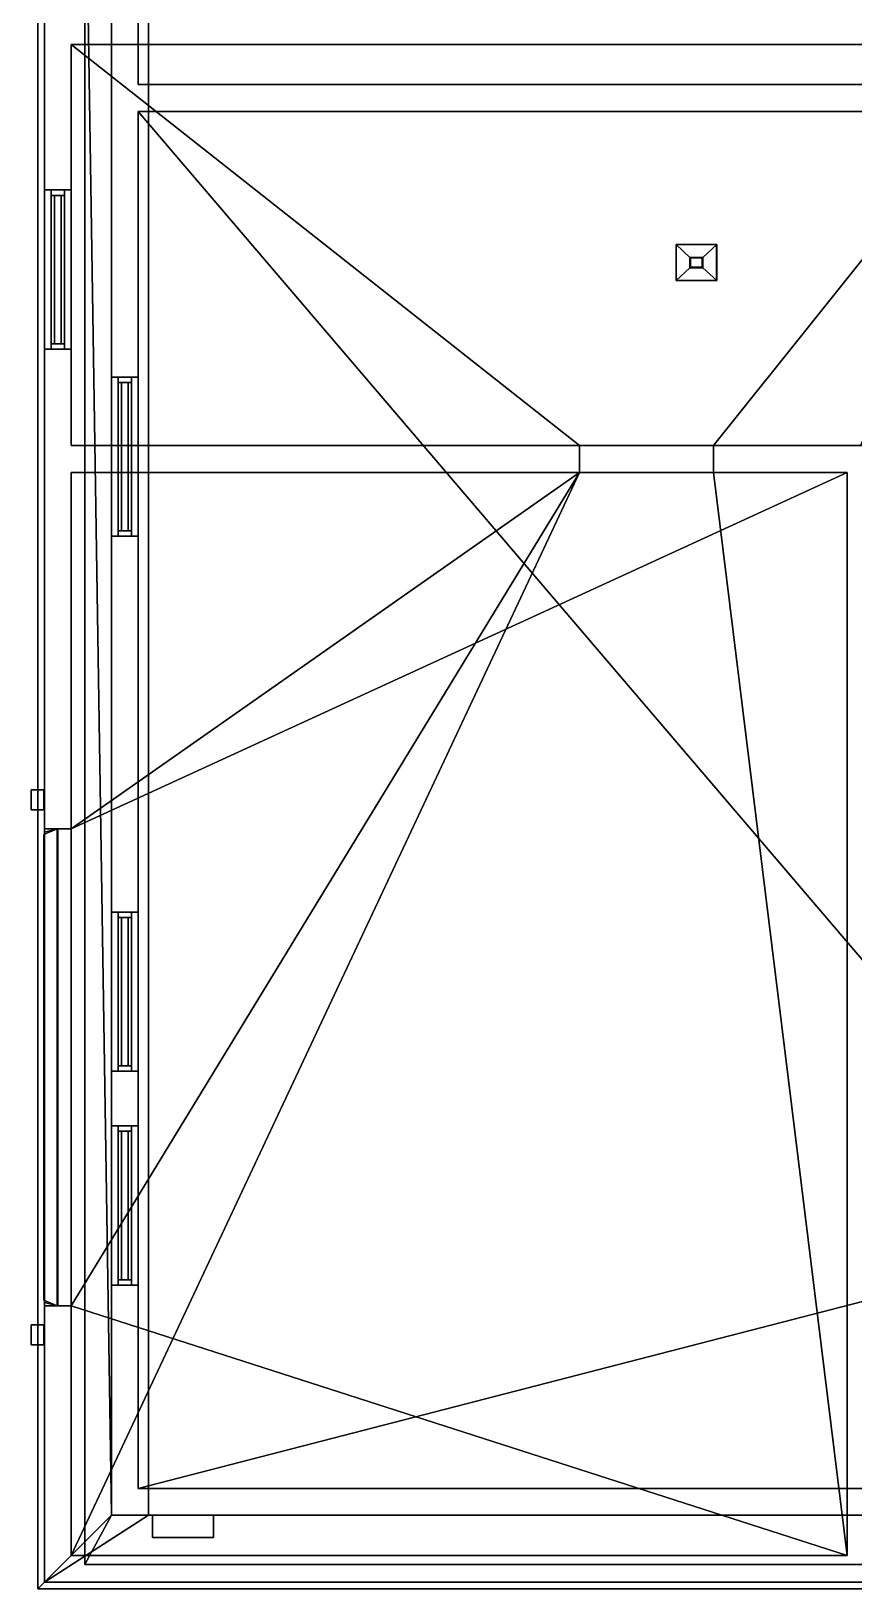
# Model space of a CAD drawing. Extents: x -7.1 to 5.5, y -11 to 12.
# Drawn here: x -7.11 to -0.96, y -11.05 to 0.6 of the extents above; entities that cross this region are included whole.
import ezdxf

# ---------------------------------------------------------------- set-up
doc = ezdxf.new("R2010")
doc.units = 0

msp = doc.modelspace()

# ---------------------------------------------------------------- linework, layer by layer
for points in [[(-6.71, 10.1, 0.095), (-6.71, 7.2, -0.005), (-6.71, -10.867, -0.005), (-6.71, -10.867, 0.095)], [(-6.51, 9.9, 0.095), (-6.71, 10.1, 0.095), (-6.71, -10.867, 0.095), (-6.51, -10.5, 0.095)], [(-6.51, -10.5, 3.295), (-6.76, 5.7, 3.295), (-6.76, 7.7, 3.295), (-6.51, 9.9, 3.295)], [(-6.51, -3.178, 0.917), (-6.51, -1.988, 0.917), (-6.51, 9.9, 0.095), (-6.51, -10.5, 0.095)], [(-6.51, -3.178, 2.273), (-6.51, -10.5, 3.295), (-6.51, 9.9, 3.295), (-6.51, -1.988, 2.273)], [(-6.51, 9.9, 3.295), (-6.51, 9.9, 0.095), (-6.51, -1.988, 0.917), (-6.51, -1.988, 2.273)], [(-7.06, 5.75, 15.57), (-7.06, -11.05, 15.57), (-7.06, -11.05, 15.7), (-7.06, 5.75, 15.7)], [(-7.01, -11, 15.57), (-7.06, -11.05, 15.57), (-7.06, 5.75, 15.57), (-7.01, 5.7, 15.57)], [(-7.01, 5.7, 15.7), (-7.06, 5.75, 15.7), (-7.06, -11.05, 15.7), (-7.01, -11, 15.7)], [(-7.01, 5.7, 3.495), (-7.01, -0.588, 4.317), (-7.01, -0.588, 5.673), (-7.01, 5.7, 7.095)], [(-7.01, -5.367, 3.495), (-7.01, -1.778, 4.317), (-7.01, -0.588, 4.317), (-7.01, 5.7, 3.495)], [(-7.01, 5.7, 7.095), (-7.01, -0.588, 5.673), (-7.01, -1.778, 5.673), (-7.01, -5.367, 7.095)], [(-7.01, 5.7, 7.095), (-7.01, -0.588, 7.917), (-7.01, -0.588, 9.273), (-7.01, 5.7, 10.695)], [(-7.01, -5.367, 7.095), (-7.01, -1.778, 7.917), (-7.01, -0.588, 7.917), (-7.01, 5.7, 7.095)], [(-7.01, 5.7, 10.695), (-7.01, -0.588, 9.273), (-7.01, -1.778, 9.273), (-7.01, -5.367, 10.695)], [(-6.51, -10.5, 3.295), (-7.01, -11, 3.295), (-7.01, 5.7, 3.295), (-6.76, 5.7, 3.295)], [(-7.01, -11, 3.295), (-7.01, -11, 3.495), (-7.01, 5.7, 3.495), (-7.01, 5.7, 3.295)], [(-7.01, -5.367, 10.695), (-7.01, -1.778, 11.517), (-7.01, -0.588, 11.517), (-7.01, 5.7, 10.695)], [(-7.01, 5.7, 14.295), (-7.01, -0.588, 12.873), (-7.01, -1.778, 12.873), (-7.01, -5.367, 14.295)], [(-7.01, 5.7, 10.695), (-7.01, -0.588, 11.517), (-7.01, -0.588, 12.873), (-7.01, 5.7, 14.295)], [(-7.01, -11, 15.826), (-6.232, -10.499, 15.826), (-6.232, 5.199, 15.826), (-7.01, 5.7, 15.826)], [(-7.01, -11, 14.295), (-7.01, -11, 15.826), (-7.01, 5.7, 15.826), (-7.01, 5.7, 14.295)], [(0.89, 0.2, 3.095), (-1.11, 2.3, 3.095), (-1.11, 5.5, 3.095), (0.89, 5.5, 3.095)], [(0.64, 5.5, 0.095), (-0.36, 5.5, 0.095), (-1.11, 2.3, 0.095), (0.89, 0.2, 0.095)], [(-6.232, -10.499, 16.276), (4.612, -10.499, 16.276), (4.612, 5.199, 16.276), (-6.232, 5.199, 16.276)], [(-6.232, -10.499, 15.826), (-6.232, -10.499, 16.276), (-6.232, 5.199, 16.276), (-6.232, 5.199, 15.826)], [(-6.31, 0.2, 3.095), (-6.31, 2.3, 3.095), (-1.11, 2.3, 3.095), (0.89, 0.2, 3.095)], [(0.89, 0.2, 0.095), (-1.11, 2.3, 0.095), (-6.31, 2.3, 0.095), (-6.31, 0.2, 0.095)], [(-6.31, 0.2, 3.095), (-6.31, 0.2, 0.095), (-6.31, 2.3, 0.095), (-6.31, 2.3, 3.095)], [(-6.81, 0.5, 6.495), (-6.81, 0.5, 3.531), (0.39, 0.5, 3.495), (0.39, 0.5, 6.495)], [(0.39, 0.5, 3.495), (-6.81, 0.5, 3.531), (-3.01, -2.5, 3.495), (-2.01, -2.5, 3.495)], [(-3.01, -2.5, 3.495), (-6.81, 0.5, 3.531), (-6.81, -2.5, 3.531)], [(-0.91, -2.5, 6.495), (-6.81, -2.5, 6.495), (-6.81, 0.5, 6.495), (0.39, 0.5, 6.495)], [(-6.81, -0.588, 4.317), (-6.81, 0.5, 3.531), (-6.81, 0.5, 6.495), (-6.81, -0.588, 5.673)], [(-6.81, -2.5, 6.495), (-6.81, -1.778, 5.673), (-6.81, -0.588, 5.673), (-6.81, 0.5, 6.495)], [(-6.81, 0.5, 3.531), (-6.81, -0.588, 4.317), (-6.81, -1.778, 4.317), (-6.81, -2.5, 3.531)], [(-6.81, 0.5, 10.095), (-6.81, 0.5, 7.131), (0.39, 0.5, 7.095), (0.39, 0.5, 10.095)], [(0.39, 0.5, 7.095), (-6.81, 0.5, 7.131), (-3.01, -2.5, 7.095), (-2.01, -2.5, 7.095)], [(-3.01, -2.5, 7.095), (-6.81, 0.5, 7.131), (-6.81, -2.5, 7.131)], [(-0.91, -2.5, 10.095), (-6.81, -2.5, 10.095), (-6.81, 0.5, 10.095), (0.39, 0.5, 10.095)], [(-6.81, -0.588, 7.917), (-6.81, 0.5, 7.131), (-6.81, 0.5, 10.095), (-6.81, -0.588, 9.273)], [(-6.81, -2.5, 10.095), (-6.81, -1.778, 9.273), (-6.81, -0.588, 9.273), (-6.81, 0.5, 10.095)], [(-6.81, 0.5, 7.131), (-6.81, -0.588, 7.917), (-6.81, -1.778, 7.917), (-6.81, -2.5, 7.131)], [(-6.81, 0.5, 13.695), (-6.81, 0.5, 10.731), (0.39, 0.5, 10.695), (0.39, 0.5, 13.695)], [(0.39, 0.5, 10.695), (-6.81, 0.5, 10.731), (-3.01, -2.5, 10.695), (-2.01, -2.5, 10.695)], [(-3.01, -2.5, 10.695), (-6.81, 0.5, 10.731), (-6.81, -2.5, 10.731)], [(-0.91, -2.5, 13.695), (-6.81, -2.5, 13.695), (-6.81, 0.5, 13.695), (0.39, 0.5, 13.695)], [(-6.81, -0.588, 11.517), (-6.81, 0.5, 10.731), (-6.81, 0.5, 13.695), (-6.81, -0.588, 12.873)], [(-6.81, -2.5, 13.695), (-6.81, -1.778, 12.873), (-6.81, -0.588, 12.873), (-6.81, 0.5, 13.695)], [(-6.81, 0.5, 10.731), (-6.81, -0.588, 11.517), (-6.81, -1.778, 11.517), (-6.81, -2.5, 10.731)], [(-2.01, -2.5, 3.495), (0.19, -2.5, 3.495), (0.39, 0.5, 3.495)], [(-2.01, -2.5, 7.095), (0.19, -2.5, 7.095), (0.39, 0.5, 7.095)], [(-2.01, -2.5, 10.695), (0.19, -2.5, 10.695), (0.39, 0.5, 10.695)], [(-6.31, 0.2, 0.095), (-6.31, 0.2, 3.095), (0.89, 0.2, 3.095), (0.89, 0.2, 0.095)], [(-6.31, 0, 0.095), (-6.31, -3.178, 0.917), (-6.31, -5.988, 0.917)], [(-6.31, 0, 3.095), (-6.31, -5.988, 2.273), (-6.31, -3.178, 2.273)], [(-6.31, -10.3, 3.095), (-6.31, -7.178, 2.273), (-6.31, -5.988, 2.273), (-6.31, 0, 3.095)], [(-6.31, -10.3, 0.095), (-6.31, 0, 0.095), (-6.31, -5.988, 0.917), (-6.31, -7.178, 0.917)], [(-6.31, 0, 3.095), (-6.31, -3.178, 2.273), (-6.31, -1.988, 2.273)], [(-6.31, 0, 0.095), (-6.31, -1.988, 0.917), (-6.31, -3.178, 0.917)], [(-6.31, 0, 0.095), (-6.31, 0, 3.095), (-6.31, -1.988, 2.273), (-6.31, -1.988, 0.917)], [(-6.31, -10.3, 3.095), (-6.31, 0, 3.095), (-0.51, 0, 3.095), (-0.51, -10.3, 3.095)], [(-6.31, -10.3, 0.095), (-0.51, -8.8, 0.095), (-0.51, -6.8, 0.095), (-6.31, 0, 0.095)], [(-6.31, 0, 0.095), (-0.51, -6.8, 0.095), (-0.51, 0, 0.095)], [(-6.31, 0, 3.095), (-6.31, 0, 0.095), (-0.51, 0, 0.095), (-0.51, 0, 3.095)], [(-7.01, -0.588, 4.317), (-7.01, -1.778, 4.317), (-6.81, -1.778, 4.317), (-6.81, -0.588, 4.317)], [(-7.01, -1.778, 5.673), (-7.01, -0.588, 5.673), (-6.81, -0.588, 5.673), (-6.81, -1.778, 5.673)], [(-7.01, -0.588, 4.317), (-6.81, -0.588, 4.317), (-6.81, -0.588, 5.673), (-7.01, -0.588, 5.673)], [(-7.01, -0.588, 7.917), (-7.01, -1.778, 7.917), (-6.81, -1.778, 7.917), (-6.81, -0.588, 7.917)], [(-7.01, -1.778, 9.273), (-7.01, -0.588, 9.273), (-6.81, -0.588, 9.273), (-6.81, -1.778, 9.273)], [(-7.01, -0.588, 7.917), (-6.81, -0.588, 7.917), (-6.81, -0.588, 9.273), (-7.01, -0.588, 9.273)], [(-7.01, -0.588, 11.517), (-7.01, -1.778, 11.517), (-6.81, -1.778, 11.517), (-6.81, -0.588, 11.517)], [(-7.01, -1.778, 12.873), (-7.01, -0.588, 12.873), (-6.81, -0.588, 12.873), (-6.81, -1.778, 12.873)], [(-7.01, -0.588, 11.517), (-6.81, -0.588, 11.517), (-6.81, -0.588, 12.873), (-7.01, -0.588, 12.873)], [(-6.96, -1.778, 4.317), (-6.96, -1.738, 4.357), (-6.96, -0.628, 4.357), (-6.96, -0.588, 4.317)], [(-6.96, -0.588, 5.673), (-6.96, -0.628, 5.633), (-6.96, -1.738, 5.633), (-6.96, -1.778, 5.673)], [(-6.96, -0.588, 4.317), (-6.96, -0.628, 4.357), (-6.96, -0.628, 5.633), (-6.96, -0.588, 5.673)], [(-6.96, -1.778, 7.917), (-6.96, -1.738, 7.957), (-6.96, -0.628, 7.957), (-6.96, -0.588, 7.917)], [(-6.96, -0.588, 9.273), (-6.96, -0.628, 9.233), (-6.96, -1.738, 9.233), (-6.96, -1.778, 9.273)], [(-6.96, -0.588, 7.917), (-6.96, -0.628, 7.957), (-6.96, -0.628, 9.233), (-6.96, -0.588, 9.273)], [(-6.96, -1.778, 11.517), (-6.96, -1.738, 11.557), (-6.96, -0.628, 11.557), (-6.96, -0.588, 11.517)], [(-6.96, -0.588, 12.873), (-6.96, -0.628, 12.833), (-6.96, -1.738, 12.833), (-6.96, -1.778, 12.873)], [(-6.96, -0.588, 11.517), (-6.96, -0.628, 11.557), (-6.96, -0.628, 12.833), (-6.96, -0.588, 12.873)], [(-6.96, -0.628, 4.357), (-6.96, -1.738, 4.357), (-6.86, -1.738, 4.357), (-6.86, -0.628, 4.357)], [(-6.96, -1.738, 5.633), (-6.96, -0.628, 5.633), (-6.86, -0.628, 5.633), (-6.86, -1.738, 5.633)], [(-6.96, -0.628, 4.357), (-6.86, -0.628, 4.357), (-6.86, -0.628, 5.633), (-6.96, -0.628, 5.633)], [(-6.96, -0.628, 7.957), (-6.96, -1.738, 7.957), (-6.86, -1.738, 7.957), (-6.86, -0.628, 7.957)], [(-6.96, -1.738, 9.233), (-6.96, -0.628, 9.233), (-6.86, -0.628, 9.233), (-6.86, -1.738, 9.233)], [(-6.96, -0.628, 7.957), (-6.86, -0.628, 7.957), (-6.86, -0.628, 9.233), (-6.96, -0.628, 9.233)], [(-6.96, -0.628, 11.557), (-6.96, -1.738, 11.557), (-6.86, -1.738, 11.557), (-6.86, -0.628, 11.557)], [(-6.96, -1.738, 12.833), (-6.96, -0.628, 12.833), (-6.86, -0.628, 12.833), (-6.86, -1.738, 12.833)], [(-6.96, -0.628, 11.557), (-6.86, -0.628, 11.557), (-6.86, -0.628, 12.833), (-6.96, -0.628, 12.833)], [(-6.935, -0.628, 5.633), (-6.935, -0.628, 4.357), (-6.935, -1.738, 4.357), (-6.935, -1.738, 5.633)], [(-6.935, -0.628, 4.357), (-6.885, -0.628, 4.357), (-6.885, -1.738, 4.357), (-6.935, -1.738, 4.357)], [(-6.935, -1.738, 5.633), (-6.885, -1.738, 5.633), (-6.885, -0.628, 5.633), (-6.935, -0.628, 5.633)], [(-6.935, -0.628, 4.357), (-6.935, -0.628, 5.633), (-6.885, -0.628, 5.633), (-6.885, -0.628, 4.357)], [(-6.935, -0.628, 9.233), (-6.935, -0.628, 7.957), (-6.935, -1.738, 7.957), (-6.935, -1.738, 9.233)], [(-6.935, -0.628, 7.957), (-6.885, -0.628, 7.957), (-6.885, -1.738, 7.957), (-6.935, -1.738, 7.957)], [(-6.935, -1.738, 9.233), (-6.885, -1.738, 9.233), (-6.885, -0.628, 9.233), (-6.935, -0.628, 9.233)], [(-6.935, -0.628, 7.957), (-6.935, -0.628, 9.233), (-6.885, -0.628, 9.233), (-6.885, -0.628, 7.957)], [(-6.935, -0.628, 12.833), (-6.935, -0.628, 11.557), (-6.935, -1.738, 11.557), (-6.935, -1.738, 12.833)], [(-6.935, -0.628, 11.557), (-6.885, -0.628, 11.557), (-6.885, -1.738, 11.557), (-6.935, -1.738, 11.557)], [(-6.935, -1.738, 12.833), (-6.885, -1.738, 12.833), (-6.885, -0.628, 12.833), (-6.935, -0.628, 12.833)], [(-6.935, -0.628, 11.557), (-6.935, -0.628, 12.833), (-6.885, -0.628, 12.833), (-6.885, -0.628, 11.557)], [(-6.885, -1.738, 4.357), (-6.885, -0.628, 4.357), (-6.885, -0.628, 5.633), (-6.885, -1.738, 5.633)], [(-6.885, -1.738, 7.957), (-6.885, -0.628, 7.957), (-6.885, -0.628, 9.233), (-6.885, -1.738, 9.233)], [(-6.885, -1.738, 11.557), (-6.885, -0.628, 11.557), (-6.885, -0.628, 12.833), (-6.885, -1.738, 12.833)], [(-6.86, -0.588, 5.673), (-6.86, -0.628, 5.633), (-6.86, -0.628, 4.357), (-6.86, -0.588, 4.317)], [(-6.86, -1.778, 5.673), (-6.86, -1.738, 5.633), (-6.86, -0.628, 5.633), (-6.86, -0.588, 5.673)], [(-6.86, -0.588, 4.317), (-6.86, -0.628, 4.357), (-6.86, -1.738, 4.357), (-6.86, -1.778, 4.317)], [(-6.86, -0.588, 9.273), (-6.86, -0.628, 9.233), (-6.86, -0.628, 7.957), (-6.86, -0.588, 7.917)], [(-6.86, -1.778, 9.273), (-6.86, -1.738, 9.233), (-6.86, -0.628, 9.233), (-6.86, -0.588, 9.273)], [(-6.86, -0.588, 7.917), (-6.86, -0.628, 7.957), (-6.86, -1.738, 7.957), (-6.86, -1.778, 7.917)], [(-6.86, -0.588, 12.873), (-6.86, -0.628, 12.833), (-6.86, -0.628, 11.557), (-6.86, -0.588, 11.517)], [(-6.86, -1.778, 12.873), (-6.86, -1.738, 12.833), (-6.86, -0.628, 12.833), (-6.86, -0.588, 12.873)], [(-6.86, -0.588, 11.517), (-6.86, -0.628, 11.557), (-6.86, -1.738, 11.557), (-6.86, -1.778, 11.517)], [(-2.289, -0.996, 16.473), (-2.185, -1.092, 16.549), (-2.09, -1.092, 16.549), (-1.985, -0.996, 16.473)], [(-2.289, -1.265, 16.473), (-2.185, -1.17, 16.549), (-2.185, -1.092, 16.549), (-2.289, -0.996, 16.473)], [(-2.288, -1.265, 16.271), (-2.289, -1.265, 16.473), (-2.289, -0.996, 16.473), (-2.288, -0.997, 16.271)], [(-2.288, -0.997, 16.271), (-2.289, -0.996, 16.473), (-1.985, -0.996, 16.473), (-1.986, -0.997, 16.271)], [(-1.985, -0.996, 16.473), (-2.09, -1.092, 16.549), (-2.09, -1.17, 16.549), (-1.985, -1.265, 16.473)], [(-1.986, -0.997, 16.271), (-1.985, -0.996, 16.473), (-1.985, -1.265, 16.473), (-1.986, -1.265, 16.271)], [(-2.18, -1.095, 19.672), (-2.185, -1.092, 16.549), (-2.185, -1.17, 16.549), (-2.18, -1.166, 19.672)], [(-2.185, -1.092, 16.549), (-2.18, -1.095, 19.672), (-2.094, -1.095, 19.672), (-2.09, -1.092, 16.549)], [(-2.094, -1.095, 19.672), (-2.18, -1.095, 19.672), (-2.18, -1.166, 19.672), (-2.094, -1.166, 19.672)], [(-2.09, -1.092, 16.549), (-2.094, -1.095, 19.672), (-2.094, -1.166, 19.672), (-2.09, -1.17, 16.549)], [(-1.985, -1.265, 16.473), (-2.09, -1.17, 16.549), (-2.185, -1.17, 16.549), (-2.289, -1.265, 16.473)], [(-1.986, -1.265, 16.271), (-1.985, -1.265, 16.473), (-2.289, -1.265, 16.473), (-2.288, -1.265, 16.271)], [(-2.09, -1.17, 16.549), (-2.094, -1.166, 19.672), (-2.18, -1.166, 19.672), (-2.185, -1.17, 16.549)], [(-6.96, -1.778, 5.673), (-6.96, -1.738, 5.633), (-6.96, -1.738, 4.357), (-6.96, -1.778, 4.317)], [(-6.96, -1.738, 4.357), (-6.96, -1.738, 5.633), (-6.86, -1.738, 5.633), (-6.86, -1.738, 4.357)], [(-6.96, -1.778, 9.273), (-6.96, -1.738, 9.233), (-6.96, -1.738, 7.957), (-6.96, -1.778, 7.917)], [(-6.96, -1.738, 7.957), (-6.96, -1.738, 9.233), (-6.86, -1.738, 9.233), (-6.86, -1.738, 7.957)], [(-6.96, -1.778, 12.873), (-6.96, -1.738, 12.833), (-6.96, -1.738, 11.557), (-6.96, -1.778, 11.517)], [(-6.96, -1.738, 11.557), (-6.96, -1.738, 12.833), (-6.86, -1.738, 12.833), (-6.86, -1.738, 11.557)], [(-6.935, -1.738, 4.357), (-6.885, -1.738, 4.357), (-6.885, -1.738, 5.633), (-6.935, -1.738, 5.633)], [(-6.935, -1.738, 7.957), (-6.885, -1.738, 7.957), (-6.885, -1.738, 9.233), (-6.935, -1.738, 9.233)], [(-6.935, -1.738, 11.557), (-6.885, -1.738, 11.557), (-6.885, -1.738, 12.833), (-6.935, -1.738, 12.833)], [(-6.86, -1.778, 4.317), (-6.86, -1.738, 4.357), (-6.86, -1.738, 5.633), (-6.86, -1.778, 5.673)], [(-6.86, -1.778, 7.917), (-6.86, -1.738, 7.957), (-6.86, -1.738, 9.233), (-6.86, -1.778, 9.273)], [(-6.86, -1.778, 11.517), (-6.86, -1.738, 11.557), (-6.86, -1.738, 12.833), (-6.86, -1.778, 12.873)], [(-7.01, -1.778, 4.317), (-7.01, -1.778, 5.673), (-6.81, -1.778, 5.673), (-6.81, -1.778, 4.317)], [(-7.01, -5.367, 7.095), (-7.01, -1.778, 5.673), (-7.01, -1.778, 4.317), (-7.01, -5.367, 3.495)], [(-7.01, -1.778, 7.917), (-7.01, -1.778, 9.273), (-6.81, -1.778, 9.273), (-6.81, -1.778, 7.917)], [(-7.01, -5.367, 10.695), (-7.01, -1.778, 9.273), (-7.01, -1.778, 7.917), (-7.01, -5.367, 7.095)], [(-7.01, -5.367, 14.295), (-7.01, -1.778, 12.873), (-7.01, -1.778, 11.517), (-7.01, -5.367, 10.695)], [(-7.01, -1.778, 11.517), (-7.01, -1.778, 12.873), (-6.81, -1.778, 12.873), (-6.81, -1.778, 11.517)], [(-6.81, -2.5, 3.531), (-6.81, -1.778, 4.317), (-6.81, -1.778, 5.673), (-6.81, -2.5, 6.495)], [(-6.81, -2.5, 7.131), (-6.81, -1.778, 7.917), (-6.81, -1.778, 9.273), (-6.81, -2.5, 10.095)], [(-6.81, -2.5, 10.731), (-6.81, -1.778, 11.517), (-6.81, -1.778, 12.873), (-6.81, -2.5, 13.695)], [(-6.51, -1.988, 0.917), (-6.51, -3.178, 0.917), (-6.31, -3.178, 0.917), (-6.31, -1.988, 0.917)], [(-6.51, -3.178, 2.273), (-6.51, -1.988, 2.273), (-6.31, -1.988, 2.273), (-6.31, -3.178, 2.273)], [(-6.51, -1.988, 0.917), (-6.31, -1.988, 0.917), (-6.31, -1.988, 2.273), (-6.51, -1.988, 2.273)], [(-6.46, -3.178, 0.917), (-6.46, -3.138, 0.957), (-6.46, -2.028, 0.957), (-6.46, -1.988, 0.917)], [(-6.46, -1.988, 2.273), (-6.46, -2.028, 2.233), (-6.46, -3.138, 2.233), (-6.46, -3.178, 2.273)], [(-6.46, -1.988, 0.917), (-6.46, -2.028, 0.957), (-6.46, -2.028, 2.233), (-6.46, -1.988, 2.273)], [(-6.46, -2.028, 0.957), (-6.46, -3.138, 0.957), (-6.36, -3.138, 0.957), (-6.36, -2.028, 0.957)], [(-6.46, -3.138, 2.233), (-6.46, -2.028, 2.233), (-6.36, -2.028, 2.233), (-6.36, -3.138, 2.233)], [(-6.46, -2.028, 0.957), (-6.36, -2.028, 0.957), (-6.36, -2.028, 2.233), (-6.46, -2.028, 2.233)], [(-6.435, -2.028, 2.233), (-6.435, -2.028, 0.957), (-6.435, -3.138, 0.957), (-6.435, -3.138, 2.233)], [(-6.435, -2.028, 0.957), (-6.385, -2.028, 0.957), (-6.385, -3.138, 0.957), (-6.435, -3.138, 0.957)], [(-6.435, -3.138, 2.233), (-6.385, -3.138, 2.233), (-6.385, -2.028, 2.233), (-6.435, -2.028, 2.233)], [(-6.435, -2.028, 0.957), (-6.435, -2.028, 2.233), (-6.385, -2.028, 2.233), (-6.385, -2.028, 0.957)], [(-6.385, -3.138, 0.957), (-6.385, -2.028, 0.957), (-6.385, -2.028, 2.233), (-6.385, -3.138, 2.233)], [(-6.36, -1.988, 2.273), (-6.36, -2.028, 2.233), (-6.36, -2.028, 0.957), (-6.36, -1.988, 0.917)], [(-6.36, -3.178, 2.273), (-6.36, -3.138, 2.233), (-6.36, -2.028, 2.233), (-6.36, -1.988, 2.273)], [(-6.36, -1.988, 0.917), (-6.36, -2.028, 0.957), (-6.36, -3.138, 0.957), (-6.36, -3.178, 0.917)], [(-3.01, -2.5, 5.495), (-6.81, -2.5, 6.495), (-0.91, -2.5, 6.495), (-2.01, -2.5, 5.495)], [(-3.01, -2.5, 5.495), (-6.81, -2.5, 3.531), (-6.81, -2.5, 6.495)], [(-3.01, -2.5, 5.495), (-3.01, -2.5, 3.495), (-6.81, -2.5, 3.531)], [(-3.01, -2.5, 9.095), (-6.81, -2.5, 10.095), (-0.91, -2.5, 10.095), (-2.01, -2.5, 9.095)], [(-3.01, -2.5, 9.095), (-6.81, -2.5, 7.131), (-6.81, -2.5, 10.095)], [(-3.01, -2.5, 9.095), (-3.01, -2.5, 7.095), (-6.81, -2.5, 7.131)], [(-3.01, -2.5, 12.695), (-6.81, -2.5, 13.695), (-0.91, -2.5, 13.695), (-2.01, -2.5, 12.695)], [(-3.01, -2.5, 12.695), (-6.81, -2.5, 10.731), (-6.81, -2.5, 13.695)], [(-3.01, -2.5, 12.695), (-3.01, -2.5, 10.695), (-6.81, -2.5, 10.731)], [(-3.01, -2.5, 5.495), (-2.01, -2.5, 5.495), (-2.01, -2.7, 5.495), (-3.01, -2.7, 5.495)], [(-3.01, -2.7, 3.495), (-3.01, -2.5, 3.495), (-3.01, -2.5, 5.495), (-3.01, -2.7, 5.495)], [(-2.01, -2.5, 3.495), (-3.01, -2.5, 3.495), (-3.01, -2.7, 3.495), (-2.01, -2.7, 3.495)], [(-3.01, -2.5, 9.095), (-2.01, -2.5, 9.095), (-2.01, -2.7, 9.095), (-3.01, -2.7, 9.095)], [(-3.01, -2.7, 7.095), (-3.01, -2.5, 7.095), (-3.01, -2.5, 9.095), (-3.01, -2.7, 9.095)], [(-2.01, -2.5, 7.095), (-3.01, -2.5, 7.095), (-3.01, -2.7, 7.095), (-2.01, -2.7, 7.095)], [(-3.01, -2.5, 12.695), (-2.01, -2.5, 12.695), (-2.01, -2.7, 12.695), (-3.01, -2.7, 12.695)], [(-3.01, -2.7, 10.695), (-3.01, -2.5, 10.695), (-3.01, -2.5, 12.695), (-3.01, -2.7, 12.695)], [(-2.01, -2.5, 10.695), (-3.01, -2.5, 10.695), (-3.01, -2.7, 10.695), (-2.01, -2.7, 10.695)], [(-2.01, -2.5, 3.495), (-2.01, -2.5, 5.495), (0.19, -2.5, 5.495), (0.19, -2.5, 3.495)], [(-2.01, -2.5, 5.495), (-0.91, -2.5, 6.495), (0.19, -2.5, 5.495)], [(-2.01, -2.5, 3.495), (-2.01, -2.7, 3.495), (-2.01, -2.7, 5.495), (-2.01, -2.5, 5.495)], [(-2.01, -2.5, 7.095), (-2.01, -2.5, 9.095), (0.19, -2.5, 9.095), (0.19, -2.5, 7.095)], [(-2.01, -2.5, 9.095), (-0.91, -2.5, 10.095), (0.19, -2.5, 9.095)], [(-2.01, -2.5, 7.095), (-2.01, -2.7, 7.095), (-2.01, -2.7, 9.095), (-2.01, -2.5, 9.095)], [(-2.01, -2.5, 10.695), (-2.01, -2.5, 12.695), (0.19, -2.5, 12.695), (0.19, -2.5, 10.695)], [(-2.01, -2.5, 12.695), (-0.91, -2.5, 13.695), (0.19, -2.5, 12.695)], [(-2.01, -2.5, 10.695), (-2.01, -2.7, 10.695), (-2.01, -2.7, 12.695), (-2.01, -2.5, 12.695)], [(-6.81, -2.7, 6.895), (-1.01, -2.7, 6.895), (-6.81, -5.367, 6.895)], [(-6.81, -5.367, 6.895), (-1.01, -2.7, 6.895), (-1.01, -10.8, 6.895), (-6.81, -8.933, 6.895)], [(-6.81, -5.367, 6.895), (-6.81, -5.367, 3.495), (-6.81, -2.7, 3.495), (-6.81, -2.7, 6.895)], [(-6.81, -5.367, 3.495), (-3.01, -2.7, 3.495), (-6.81, -2.7, 3.495)], [(-6.81, -8.933, 3.495), (-3.01, -2.7, 3.495), (-6.81, -5.367, 3.495)], [(-6.81, -10.8, 3.495), (-3.01, -2.7, 3.495), (-6.81, -8.933, 3.495)], [(-1.01, -2.7, 6.895), (-6.81, -2.7, 6.895), (-3.01, -2.7, 5.495), (-2.01, -2.7, 5.495)], [(-3.01, -2.7, 3.495), (-3.01, -2.7, 5.495), (-6.81, -2.7, 6.895), (-6.81, -2.7, 3.495)], [(-3.01, -2.7, 3.495), (-6.81, -10.8, 3.495), (-1.01, -10.8, 3.495), (-2.01, -2.7, 3.495)], [(-6.81, -2.7, 10.495), (-1.01, -2.7, 10.495), (-6.81, -5.367, 10.495)], [(-6.81, -5.367, 10.495), (-1.01, -2.7, 10.495), (-1.01, -10.8, 10.495), (-6.81, -8.933, 10.495)], [(-6.81, -5.367, 10.495), (-6.81, -5.367, 7.095), (-6.81, -2.7, 7.095), (-6.81, -2.7, 10.495)], [(-6.81, -5.367, 7.095), (-3.01, -2.7, 7.095), (-6.81, -2.7, 7.095)], [(-6.81, -8.933, 7.095), (-3.01, -2.7, 7.095), (-6.81, -5.367, 7.095)], [(-6.81, -10.8, 7.095), (-3.01, -2.7, 7.095), (-6.81, -8.933, 7.095)], [(-1.01, -2.7, 10.495), (-6.81, -2.7, 10.495), (-3.01, -2.7, 9.095), (-2.01, -2.7, 9.095)], [(-3.01, -2.7, 7.095), (-3.01, -2.7, 9.095), (-6.81, -2.7, 10.495), (-6.81, -2.7, 7.095)], [(-3.01, -2.7, 7.095), (-6.81, -10.8, 7.095), (-1.01, -10.8, 7.095), (-2.01, -2.7, 7.095)], [(-6.81, -2.7, 14.095), (-1.01, -2.7, 14.095), (-6.81, -5.367, 14.095)], [(-6.81, -5.367, 14.095), (-1.01, -2.7, 14.095), (-1.01, -10.8, 14.095), (-6.81, -8.933, 14.095)], [(-6.81, -5.367, 14.095), (-6.81, -5.367, 10.695), (-6.81, -2.7, 10.695), (-6.81, -2.7, 14.095)], [(-6.81, -5.367, 10.695), (-3.01, -2.7, 10.695), (-6.81, -2.7, 10.695)], [(-6.81, -8.933, 10.695), (-3.01, -2.7, 10.695), (-6.81, -5.367, 10.695)], [(-6.81, -10.8, 10.695), (-3.01, -2.7, 10.695), (-6.81, -8.933, 10.695)], [(-1.01, -2.7, 14.095), (-6.81, -2.7, 14.095), (-3.01, -2.7, 12.695), (-2.01, -2.7, 12.695)], [(-3.01, -2.7, 10.695), (-3.01, -2.7, 12.695), (-6.81, -2.7, 14.095), (-6.81, -2.7, 10.695)], [(-3.01, -2.7, 10.695), (-6.81, -10.8, 10.695), (-1.01, -10.8, 10.695), (-2.01, -2.7, 10.695)], [(-1.01, -2.7, 3.495), (-1.01, -2.7, 6.895), (-2.01, -2.7, 5.495), (-2.01, -2.7, 3.495)], [(-2.01, -2.7, 3.495), (-1.01, -10.8, 3.495), (-1.01, -2.7, 3.495)], [(-1.01, -2.7, 7.095), (-1.01, -2.7, 10.495), (-2.01, -2.7, 9.095), (-2.01, -2.7, 7.095)], [(-2.01, -2.7, 7.095), (-1.01, -10.8, 7.095), (-1.01, -2.7, 7.095)], [(-1.01, -2.7, 10.695), (-1.01, -2.7, 14.095), (-2.01, -2.7, 12.695), (-2.01, -2.7, 10.695)], [(-2.01, -2.7, 10.695), (-1.01, -10.8, 10.695), (-1.01, -2.7, 10.695)], [(-1.01, -10.8, 6.895), (-1.01, -2.7, 6.895), (-1.01, -2.7, 3.495), (-1.01, -10.8, 3.495)], [(-1.01, -10.8, 10.495), (-1.01, -2.7, 10.495), (-1.01, -2.7, 7.095), (-1.01, -10.8, 7.095)], [(-1.01, -10.8, 14.095), (-1.01, -2.7, 14.095), (-1.01, -2.7, 10.695), (-1.01, -10.8, 10.695)], [(-6.46, -3.178, 2.273), (-6.46, -3.138, 2.233), (-6.46, -3.138, 0.957), (-6.46, -3.178, 0.917)], [(-6.46, -3.138, 0.957), (-6.46, -3.138, 2.233), (-6.36, -3.138, 2.233), (-6.36, -3.138, 0.957)], [(-6.435, -3.138, 0.957), (-6.385, -3.138, 0.957), (-6.385, -3.138, 2.233), (-6.435, -3.138, 2.233)], [(-6.36, -3.178, 0.917), (-6.36, -3.138, 0.957), (-6.36, -3.138, 2.233), (-6.36, -3.178, 2.273)], [(-6.51, -10.5, 0.095), (-6.51, -5.988, 0.917), (-6.51, -3.178, 0.917)], [(-6.51, -3.178, 2.273), (-6.51, -5.988, 2.273), (-6.51, -10.5, 3.295)], [(-6.51, -5.988, 0.917), (-6.51, -5.988, 2.273), (-6.51, -3.178, 2.273), (-6.51, -3.178, 0.917)], [(-6.51, -3.178, 0.917), (-6.51, -3.178, 2.273), (-6.31, -3.178, 2.273), (-6.31, -3.178, 0.917)], [(-6.31, -5.988, 0.917), (-6.31, -3.178, 0.917), (-6.31, -3.178, 2.273), (-6.31, -5.988, 2.273)], [(-7.015, -5.075, 7.095), (-7.11, -5.075, 6.99), (-7.11, -5.224, 6.99), (-7.015, -5.224, 7.095)], [(-7.015, -5.224, 3.495), (-7.11, -5.224, 3.601), (-7.11, -5.075, 3.601), (-7.015, -5.075, 3.495)], [(-7.015, -5.075, 3.495), (-7.11, -5.075, 3.601), (-7.11, -5.075, 6.99), (-7.015, -5.075, 7.095)], [(-7.11, -5.075, 6.99), (-7.11, -5.075, 3.601), (-7.11, -5.224, 3.601), (-7.11, -5.224, 6.99)], [(-7.015, -5.075, 10.695), (-7.11, -5.075, 10.59), (-7.11, -5.224, 10.59), (-7.015, -5.224, 10.695)], [(-7.015, -5.224, 7.095), (-7.11, -5.224, 7.201), (-7.11, -5.075, 7.201), (-7.015, -5.075, 7.095)], [(-7.015, -5.075, 7.095), (-7.11, -5.075, 7.201), (-7.11, -5.075, 10.59), (-7.015, -5.075, 10.695)], [(-7.11, -5.075, 10.59), (-7.11, -5.075, 7.201), (-7.11, -5.224, 7.201), (-7.11, -5.224, 10.59)], [(-7.015, -5.075, 14.295), (-7.11, -5.075, 14.19), (-7.11, -5.224, 14.19), (-7.015, -5.224, 14.295)], [(-7.015, -5.224, 10.695), (-7.11, -5.224, 10.801), (-7.11, -5.075, 10.801), (-7.015, -5.075, 10.695)], [(-7.015, -5.075, 10.695), (-7.11, -5.075, 10.801), (-7.11, -5.075, 14.19), (-7.015, -5.075, 14.295)], [(-7.11, -5.075, 14.19), (-7.11, -5.075, 10.801), (-7.11, -5.224, 10.801), (-7.11, -5.224, 14.19)], [(-7.015, -5.224, 7.095), (-7.11, -5.224, 6.99), (-7.11, -5.224, 3.601), (-7.015, -5.224, 3.495)], [(-7.015, -5.224, 10.695), (-7.11, -5.224, 10.59), (-7.11, -5.224, 7.201), (-7.015, -5.224, 7.095)], [(-7.015, -5.224, 14.295), (-7.11, -5.224, 14.19), (-7.11, -5.224, 10.801), (-7.015, -5.224, 10.695)], [(-7.016, -5.408, 7.045), (-7.016, -8.892, 7.045), (-6.916, -8.933, 7.095), (-6.916, -5.367, 7.095)], [(-7.016, -8.892, 3.495), (-7.016, -5.408, 3.495), (-6.916, -5.367, 3.495), (-6.916, -8.933, 3.495)], [(-7.016, -5.408, 3.495), (-7.016, -5.408, 7.045), (-6.916, -5.367, 7.095), (-6.916, -5.367, 3.495)], [(-7.016, -5.408, 10.645), (-7.016, -8.892, 10.645), (-6.916, -8.933, 10.695), (-6.916, -5.367, 10.695)], [(-7.016, -8.892, 7.095), (-7.016, -5.408, 7.095), (-6.916, -5.367, 7.095), (-6.916, -8.933, 7.095)], [(-7.016, -5.408, 7.095), (-7.016, -5.408, 10.645), (-6.916, -5.367, 10.695), (-6.916, -5.367, 7.095)], [(-7.016, -8.892, 3.495), (-7.016, -8.892, 7.045), (-7.016, -5.408, 7.045), (-7.016, -5.408, 3.495)], [(-7.016, -8.892, 7.095), (-7.016, -8.892, 10.645), (-7.016, -5.408, 10.645), (-7.016, -5.408, 7.095)], [(-6.91, -5.367, 6.895), (-7.01, -5.367, 3.495), (-6.91, -5.367, 3.495)], [(-7.01, -5.367, 3.495), (-6.91, -5.367, 6.895), (-6.91, -5.367, 7.095), (-7.01, -5.367, 7.095)], [(-6.91, -5.367, 10.495), (-7.01, -5.367, 7.095), (-6.91, -5.367, 7.095)], [(-7.01, -5.367, 7.095), (-6.91, -5.367, 10.495), (-6.91, -5.367, 10.695), (-7.01, -5.367, 10.695)], [(-6.91, -5.367, 14.095), (-7.01, -5.367, 10.695), (-6.91, -5.367, 10.695)], [(-7.01, -5.367, 10.695), (-6.91, -5.367, 14.095), (-6.91, -5.367, 14.295), (-7.01, -5.367, 14.295)], [(-6.91, -8.933, 14.296), (-7.01, -8.933, 14.296), (-7.01, -5.367, 14.296), (-6.91, -5.367, 14.296)], [(-7.01, -5.392, 14.245), (-7.01, -8.908, 14.245), (-6.91, -8.933, 14.295), (-6.91, -5.367, 14.295)], [(-7.01, -8.908, 10.708), (-7.01, -5.392, 10.708), (-6.91, -5.367, 10.695), (-6.91, -8.933, 10.695)], [(-7.01, -5.392, 10.708), (-7.01, -5.392, 14.245), (-6.91, -5.367, 14.295), (-6.91, -5.367, 10.695)], [(-7.01, -8.908, 10.708), (-7.01, -8.908, 14.245), (-7.01, -5.392, 14.245), (-7.01, -5.392, 10.708)], [(-6.916, -8.933, 3.495), (-6.916, -5.367, 3.495), (-6.916, -5.367, 7.095), (-6.916, -8.933, 7.095)], [(-6.916, -8.933, 7.095), (-6.916, -5.367, 7.095), (-6.916, -5.367, 10.695), (-6.916, -8.933, 10.695)], [(-6.81, -8.933, 6.895), (-6.91, -8.933, 6.895), (-6.91, -5.367, 6.895), (-6.81, -5.367, 6.895)], [(-6.91, -8.933, 7.095), (-6.81, -8.933, 7.095), (-6.81, -5.367, 7.095), (-6.91, -5.367, 7.095)], [(-6.91, -5.367, 6.895), (-6.91, -8.933, 6.895), (-6.91, -8.933, 7.095), (-6.91, -5.367, 7.095)], [(-6.81, -5.367, 3.495), (-6.81, -5.367, 6.895), (-6.91, -5.367, 6.895)], [(-6.91, -5.367, 6.895), (-6.91, -5.367, 3.495), (-6.81, -5.367, 3.495)], [(-6.81, -8.933, 3.495), (-6.81, -5.367, 3.495), (-6.91, -5.367, 3.495), (-6.91, -8.933, 3.495)], [(-6.81, -8.933, 10.495), (-6.91, -8.933, 10.495), (-6.91, -5.367, 10.495), (-6.81, -5.367, 10.495)], [(-6.91, -8.933, 10.695), (-6.81, -8.933, 10.695), (-6.81, -5.367, 10.695), (-6.91, -5.367, 10.695)], [(-6.91, -5.367, 10.495), (-6.91, -8.933, 10.495), (-6.91, -8.933, 10.695), (-6.91, -5.367, 10.695)], [(-6.81, -5.367, 7.095), (-6.81, -5.367, 10.495), (-6.91, -5.367, 10.495)], [(-6.91, -5.367, 10.495), (-6.91, -5.367, 7.095), (-6.81, -5.367, 7.095)], [(-6.81, -8.933, 7.095), (-6.81, -5.367, 7.095), (-6.91, -5.367, 7.095), (-6.91, -8.933, 7.095)], [(-6.91, -8.933, 14.295), (-6.81, -8.933, 14.295), (-6.81, -5.367, 14.295), (-6.91, -5.367, 14.295)], [(-6.91, -5.367, 14.095), (-6.91, -8.933, 14.095), (-6.91, -8.933, 14.295), (-6.91, -5.367, 14.295)], [(-6.81, -8.933, 14.095), (-6.91, -8.933, 14.095), (-6.91, -5.367, 14.095), (-6.81, -5.367, 14.095)], [(-6.81, -5.367, 10.695), (-6.81, -5.367, 14.095), (-6.91, -5.367, 14.095)], [(-6.91, -5.367, 14.095), (-6.91, -5.367, 10.695), (-6.81, -5.367, 10.695)], [(-6.91, -8.933, 10.695), (-6.91, -5.367, 10.695), (-6.91, -5.367, 14.295), (-6.91, -8.933, 14.295)], [(-6.81, -8.933, 10.695), (-6.81, -5.367, 10.695), (-6.91, -5.367, 10.695), (-6.91, -8.933, 10.695)], [(-6.51, -10.5, 0.095), (-6.51, -7.178, 0.917), (-6.51, -5.988, 0.917)], [(-6.51, -10.5, 3.295), (-6.51, -5.988, 2.273), (-6.51, -7.178, 2.273)], [(-6.51, -5.988, 0.917), (-6.31, -5.988, 0.917), (-6.31, -5.988, 2.273), (-6.51, -5.988, 2.273)], [(-6.51, -7.178, 2.273), (-6.51, -5.988, 2.273), (-6.31, -5.988, 2.273), (-6.31, -7.178, 2.273)], [(-6.51, -5.988, 0.917), (-6.51, -7.178, 0.917), (-6.31, -7.178, 0.917), (-6.31, -5.988, 0.917)], [(-6.46, -5.988, 0.917), (-6.46, -6.028, 0.957), (-6.46, -6.028, 2.233), (-6.46, -5.988, 2.273)], [(-6.46, -5.988, 2.273), (-6.46, -6.028, 2.233), (-6.46, -7.138, 2.233), (-6.46, -7.178, 2.273)], [(-6.46, -7.178, 0.917), (-6.46, -7.138, 0.957), (-6.46, -6.028, 0.957), (-6.46, -5.988, 0.917)], [(-6.46, -6.028, 0.957), (-6.36, -6.028, 0.957), (-6.36, -6.028, 2.233), (-6.46, -6.028, 2.233)], [(-6.46, -7.138, 2.233), (-6.46, -6.028, 2.233), (-6.36, -6.028, 2.233), (-6.36, -7.138, 2.233)], [(-6.46, -6.028, 0.957), (-6.46, -7.138, 0.957), (-6.36, -7.138, 0.957), (-6.36, -6.028, 0.957)], [(-6.435, -6.028, 0.957), (-6.435, -6.028, 2.233), (-6.385, -6.028, 2.233), (-6.385, -6.028, 0.957)], [(-6.435, -7.138, 2.233), (-6.385, -7.138, 2.233), (-6.385, -6.028, 2.233), (-6.435, -6.028, 2.233)], [(-6.435, -6.028, 0.957), (-6.385, -6.028, 0.957), (-6.385, -7.138, 0.957), (-6.435, -7.138, 0.957)], [(-6.435, -6.028, 2.233), (-6.435, -6.028, 0.957), (-6.435, -7.138, 0.957), (-6.435, -7.138, 2.233)], [(-6.385, -7.138, 0.957), (-6.385, -6.028, 0.957), (-6.385, -6.028, 2.233), (-6.385, -7.138, 2.233)], [(-6.36, -5.988, 0.917), (-6.36, -6.028, 0.957), (-6.36, -7.138, 0.957), (-6.36, -7.178, 0.917)], [(-6.36, -7.178, 2.273), (-6.36, -7.138, 2.233), (-6.36, -6.028, 2.233), (-6.36, -5.988, 2.273)], [(-6.36, -5.988, 2.273), (-6.36, -6.028, 2.233), (-6.36, -6.028, 0.957), (-6.36, -5.988, 0.917)], [(-6.51, -10.5, 0.095), (-6.51, -7.588, 0.917), (-6.51, -7.178, 0.917)], [(-6.51, -10.5, 3.295), (-6.51, -7.178, 2.273), (-6.51, -7.588, 2.273)], [(-6.51, -7.588, 2.273), (-6.51, -7.178, 2.273), (-6.51, -7.178, 0.917), (-6.51, -7.588, 0.917)], [(-6.51, -7.178, 0.917), (-6.51, -7.178, 2.273), (-6.31, -7.178, 2.273), (-6.31, -7.178, 0.917)], [(-6.46, -7.138, 0.957), (-6.46, -7.138, 2.233), (-6.36, -7.138, 2.233), (-6.36, -7.138, 0.957)], [(-6.46, -7.178, 2.273), (-6.46, -7.138, 2.233), (-6.46, -7.138, 0.957), (-6.46, -7.178, 0.917)], [(-6.435, -7.138, 0.957), (-6.385, -7.138, 0.957), (-6.385, -7.138, 2.233), (-6.435, -7.138, 2.233)], [(-6.36, -7.178, 0.917), (-6.36, -7.138, 0.957), (-6.36, -7.138, 2.233), (-6.36, -7.178, 2.273)], [(-6.31, -10.3, 3.095), (-6.31, -7.588, 2.273), (-6.31, -7.178, 2.273)], [(-6.31, -10.3, 0.095), (-6.31, -7.178, 0.917), (-6.31, -7.588, 0.917)], [(-6.31, -7.588, 2.273), (-6.31, -7.588, 0.917), (-6.31, -7.178, 0.917), (-6.31, -7.178, 2.273)], [(-6.51, -10.5, 0.095), (-6.51, -8.778, 0.917), (-6.51, -7.588, 0.917)], [(-6.51, -10.5, 3.295), (-6.51, -7.588, 2.273), (-6.51, -8.778, 2.273)], [(-6.51, -7.588, 0.917), (-6.51, -8.778, 0.917), (-6.31, -8.778, 0.917), (-6.31, -7.588, 0.917)], [(-6.51, -8.778, 2.273), (-6.51, -7.588, 2.273), (-6.31, -7.588, 2.273), (-6.31, -8.778, 2.273)], [(-6.51, -7.588, 0.917), (-6.31, -7.588, 0.917), (-6.31, -7.588, 2.273), (-6.51, -7.588, 2.273)], [(-6.46, -8.778, 0.917), (-6.46, -8.738, 0.957), (-6.46, -7.628, 0.957), (-6.46, -7.588, 0.917)], [(-6.46, -7.588, 2.273), (-6.46, -7.628, 2.233), (-6.46, -8.738, 2.233), (-6.46, -8.778, 2.273)], [(-6.46, -7.588, 0.917), (-6.46, -7.628, 0.957), (-6.46, -7.628, 2.233), (-6.46, -7.588, 2.273)], [(-6.46, -7.628, 0.957), (-6.46, -8.738, 0.957), (-6.36, -8.738, 0.957), (-6.36, -7.628, 0.957)], [(-6.46, -8.738, 2.233), (-6.46, -7.628, 2.233), (-6.36, -7.628, 2.233), (-6.36, -8.738, 2.233)], [(-6.46, -7.628, 0.957), (-6.36, -7.628, 0.957), (-6.36, -7.628, 2.233), (-6.46, -7.628, 2.233)], [(-6.435, -7.628, 2.233), (-6.435, -7.628, 0.957), (-6.435, -8.738, 0.957), (-6.435, -8.738, 2.233)], [(-6.435, -7.628, 0.957), (-6.385, -7.628, 0.957), (-6.385, -8.738, 0.957), (-6.435, -8.738, 0.957)], [(-6.435, -8.738, 2.233), (-6.385, -8.738, 2.233), (-6.385, -7.628, 2.233), (-6.435, -7.628, 2.233)], [(-6.435, -7.628, 0.957), (-6.435, -7.628, 2.233), (-6.385, -7.628, 2.233), (-6.385, -7.628, 0.957)], [(-6.385, -8.738, 0.957), (-6.385, -7.628, 0.957), (-6.385, -7.628, 2.233), (-6.385, -8.738, 2.233)], [(-6.36, -7.588, 2.273), (-6.36, -7.628, 2.233), (-6.36, -7.628, 0.957), (-6.36, -7.588, 0.917)], [(-6.36, -8.778, 2.273), (-6.36, -8.738, 2.233), (-6.36, -7.628, 2.233), (-6.36, -7.588, 2.273)], [(-6.36, -7.588, 0.917), (-6.36, -7.628, 0.957), (-6.36, -8.738, 0.957), (-6.36, -8.778, 0.917)], [(-6.31, -10.3, 0.095), (-6.31, -7.588, 0.917), (-6.31, -8.778, 0.917)], [(-6.31, -10.3, 3.095), (-6.31, -8.778, 2.273), (-6.31, -7.588, 2.273)], [(-6.51, -10.5, 0.095), (-6.51, -10.5, 3.295), (-6.51, -8.778, 2.273), (-6.51, -8.778, 0.917)], [(-6.51, -8.778, 0.917), (-6.51, -8.778, 2.273), (-6.31, -8.778, 2.273), (-6.31, -8.778, 0.917)], [(-6.46, -8.778, 2.273), (-6.46, -8.738, 2.233), (-6.46, -8.738, 0.957), (-6.46, -8.778, 0.917)], [(-6.46, -8.738, 0.957), (-6.46, -8.738, 2.233), (-6.36, -8.738, 2.233), (-6.36, -8.738, 0.957)], [(-6.435, -8.738, 0.957), (-6.385, -8.738, 0.957), (-6.385, -8.738, 2.233), (-6.435, -8.738, 2.233)], [(-6.36, -8.778, 0.917), (-6.36, -8.738, 0.957), (-6.36, -8.738, 2.233), (-6.36, -8.778, 2.273)], [(-6.31, -10.3, 0.095), (-6.31, -8.778, 0.917), (-6.31, -8.778, 2.273), (-6.31, -10.3, 3.095)], [(-6.31, -10.3, 0.095), (-0.51, -10.3, 0.095), (-0.51, -8.8, 0.095)], [(-7.016, -8.892, 7.045), (-7.016, -8.892, 3.495), (-6.916, -8.933, 3.495), (-6.916, -8.933, 7.095)], [(-7.016, -8.892, 10.645), (-7.016, -8.892, 7.095), (-6.916, -8.933, 7.095), (-6.916, -8.933, 10.695)], [(-7.01, -8.908, 14.245), (-7.01, -8.908, 10.708), (-6.91, -8.933, 10.695), (-6.91, -8.933, 14.295)], [(-7.01, -8.933, 3.495), (-7.01, -11, 3.495), (-7.01, -11, 7.095), (-7.01, -8.933, 7.095)], [(-6.81, -8.933, 3.495), (-6.91, -8.933, 3.495), (-7.01, -8.933, 3.495)], [(-6.81, -8.933, 3.495), (-7.01, -8.933, 3.495), (-6.91, -8.933, 6.895)], [(-7.01, -8.933, 3.495), (-7.01, -8.933, 7.095), (-6.91, -8.933, 7.095), (-6.91, -8.933, 6.895)], [(-7.01, -8.933, 7.095), (-7.01, -11, 7.095), (-7.01, -11, 10.695), (-7.01, -8.933, 10.695)], [(-6.91, -8.933, 7.095), (-7.01, -8.933, 7.095), (-6.91, -8.933, 10.495)], [(-7.01, -8.933, 7.095), (-7.01, -8.933, 10.695), (-6.91, -8.933, 10.695), (-6.91, -8.933, 10.495)], [(-7.01, -8.933, 10.695), (-7.01, -11, 10.695), (-7.01, -11, 14.295), (-7.01, -8.933, 14.295)], [(-6.91, -8.933, 10.695), (-7.01, -8.933, 10.695), (-6.91, -8.933, 14.095)], [(-7.01, -8.933, 10.695), (-7.01, -8.933, 14.295), (-6.91, -8.933, 14.295), (-6.91, -8.933, 14.095)], [(-6.91, -8.933, 6.895), (-6.81, -8.933, 6.895), (-6.81, -8.933, 3.495)], [(-6.91, -8.933, 10.495), (-6.81, -8.933, 10.495), (-6.81, -8.933, 7.095)], [(-6.81, -8.933, 7.095), (-6.91, -8.933, 7.095), (-6.91, -8.933, 10.495)], [(-6.91, -8.933, 14.095), (-6.81, -8.933, 14.095), (-6.81, -8.933, 10.695)], [(-6.81, -8.933, 10.695), (-6.91, -8.933, 10.695), (-6.91, -8.933, 14.095)], [(-6.81, -8.933, 6.895), (-1.01, -10.8, 6.895), (-6.81, -10.8, 6.895)], [(-6.81, -10.8, 6.895), (-6.81, -10.8, 3.495), (-6.81, -8.933, 3.495), (-6.81, -8.933, 6.895)], [(-6.81, -8.933, 10.495), (-1.01, -10.8, 10.495), (-6.81, -10.8, 10.495)], [(-6.81, -10.8, 10.495), (-6.81, -10.8, 7.095), (-6.81, -8.933, 7.095), (-6.81, -8.933, 10.495)], [(-6.81, -8.933, 14.095), (-1.01, -10.8, 14.095), (-6.81, -10.8, 14.095)], [(-6.81, -10.8, 14.095), (-6.81, -10.8, 10.695), (-6.81, -8.933, 10.695), (-6.81, -8.933, 14.095)], [(-7.11, -9.075, 6.99), (-7.11, -9.075, 3.601), (-7.11, -9.224, 3.601), (-7.11, -9.224, 6.99)], [(-7.015, -9.075, 3.495), (-7.11, -9.075, 3.601), (-7.11, -9.075, 6.99), (-7.015, -9.075, 7.095)], [(-7.015, -9.224, 3.495), (-7.11, -9.224, 3.601), (-7.11, -9.075, 3.601), (-7.015, -9.075, 3.495)], [(-7.015, -9.075, 7.095), (-7.11, -9.075, 6.99), (-7.11, -9.224, 6.99), (-7.015, -9.224, 7.095)], [(-7.11, -9.075, 10.59), (-7.11, -9.075, 7.201), (-7.11, -9.224, 7.201), (-7.11, -9.224, 10.59)], [(-7.015, -9.075, 7.095), (-7.11, -9.075, 7.201), (-7.11, -9.075, 10.59), (-7.015, -9.075, 10.695)], [(-7.015, -9.224, 7.095), (-7.11, -9.224, 7.201), (-7.11, -9.075, 7.201), (-7.015, -9.075, 7.095)], [(-7.015, -9.075, 10.695), (-7.11, -9.075, 10.59), (-7.11, -9.224, 10.59), (-7.015, -9.224, 10.695)], [(-7.11, -9.075, 14.19), (-7.11, -9.075, 10.801), (-7.11, -9.224, 10.801), (-7.11, -9.224, 14.19)], [(-7.015, -9.075, 10.695), (-7.11, -9.075, 10.801), (-7.11, -9.075, 14.19), (-7.015, -9.075, 14.295)], [(-7.015, -9.224, 10.695), (-7.11, -9.224, 10.801), (-7.11, -9.075, 10.801), (-7.015, -9.075, 10.695)], [(-7.015, -9.075, 14.295), (-7.11, -9.075, 14.19), (-7.11, -9.224, 14.19), (-7.015, -9.224, 14.295)], [(-7.015, -9.224, 7.095), (-7.11, -9.224, 6.99), (-7.11, -9.224, 3.601), (-7.015, -9.224, 3.495)], [(-7.015, -9.224, 10.695), (-7.11, -9.224, 10.59), (-7.11, -9.224, 7.201), (-7.015, -9.224, 7.095)], [(-7.015, -9.224, 14.295), (-7.11, -9.224, 14.19), (-7.11, -9.224, 10.801), (-7.015, -9.224, 10.695)], [(-6.31, -10.3, 0.095), (-6.31, -10.3, 3.095), (-0.51, -10.3, 3.095), (-0.51, -10.3, 0.095)], [(-7.01, -11, 15.826), (5.39, -11, 15.826), (4.612, -10.499, 15.826), (-6.232, -10.499, 15.826)], [(-6.51, -10.5, 3.295), (4.89, -10.5, 3.295), (5.39, -11, 3.295), (-7.01, -11, 3.295)], [(-6.51, -10.5, 0.095), (-6.71, -10.867, 0.095), (5.09, -10.867, 0.095), (4.89, -10.5, 0.095)], [(-6.51, -10.5, 0.095), (4.89, -10.5, 0.095), (4.89, -10.5, 3.295), (-6.51, -10.5, 3.295)], [(4.612, -10.499, 15.826), (4.612, -10.499, 16.276), (-6.232, -10.499, 16.276), (-6.232, -10.499, 15.826)], [(-6.203, -10.5, 0.095), (-6.203, -10.667, 0.095), (-6.203, -10.667, 3.295), (-6.203, -10.5, 3.295)], [(-5.747, -10.5, 3.295), (-5.747, -10.667, 3.295), (-5.747, -10.667, 0.095), (-5.747, -10.5, 0.095)], [(-5.747, -10.667, 3.295), (-6.203, -10.667, 3.295), (-6.203, -10.667, 0.095), (-5.747, -10.667, 0.095)], [(-1.01, -10.8, 6.895), (-1.01, -10.8, 3.495), (-6.81, -10.8, 3.495), (-6.81, -10.8, 6.895)], [(-1.01, -10.8, 10.495), (-1.01, -10.8, 7.095), (-6.81, -10.8, 7.095), (-6.81, -10.8, 10.495)], [(-1.01, -10.8, 14.095), (-1.01, -10.8, 10.695), (-6.81, -10.8, 10.695), (-6.81, -10.8, 14.095)], [(-6.71, -10.867, 0.095), (-6.71, -10.867, -0.005), (5.09, -10.867, -0.005), (5.09, -10.867, 0.095)], [(5.39, -11, 15.57), (5.44, -11.05, 15.57), (-7.06, -11.05, 15.57), (-7.01, -11, 15.57)], [(-7.01, -11, 15.7), (-7.06, -11.05, 15.7), (5.44, -11.05, 15.7), (5.39, -11, 15.7)], [(5.44, -11.05, 15.57), (5.44, -11.05, 15.7), (-7.06, -11.05, 15.7), (-7.06, -11.05, 15.57)], [(-7.01, -11, 3.495), (5.39, -11, 3.495), (5.39, -11, 7.095), (-7.01, -11, 7.095)], [(-7.01, -11, 7.095), (5.39, -11, 7.095), (5.39, -11, 10.695), (-7.01, -11, 10.695)], [(5.39, -11, 3.295), (5.39, -11, 3.495), (-7.01, -11, 3.495), (-7.01, -11, 3.295)], [(-7.01, -11, 10.695), (5.39, -11, 10.695), (5.39, -11, 14.295), (-7.01, -11, 14.295)], [(5.39, -11, 14.295), (5.39, -11, 15.826), (-7.01, -11, 15.826), (-7.01, -11, 14.295)]]:
    msp.add_3dface(points)

doc.saveas('drawing.dxf')
